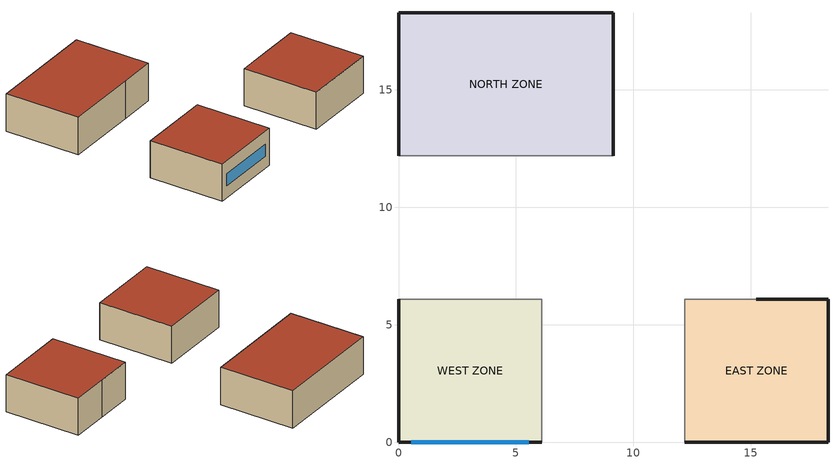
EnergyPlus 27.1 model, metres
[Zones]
WEST ZONE
 floor outside (FLOOR SLAB 8 IN): 0,0 0,6.1 6.1,6.1 6.1,0 z0
 wall outside (EXTWALL80): 0,6.1 0,0 6.1,0 z0:3.05
 wall to NORTH ZONE (PARTITION06): 6.1,6.1 0,6.1 z0:3.05
 wall to EAST ZONE (PARTITION06): 6.1,0 6.1,6.1 z0:3.05
 window (WIN-CON-LIGHT): 0.55,0 5.55,0 z1:2
 roof outside (ROOF34): 0,6.1 0,0 6.1,0 6.1,6.1 z3.05
EAST ZONE
 floor outside (FLOOR SLAB 8 IN): 12.19,0 12.19,6.1 18.29,6.1 18.29,0 z0
 wall outside (EXTWALL80): 12.19,0 18.29,0 18.29,6.1 15.24,6.1 z0:3.05
 wall to NORTH ZONE (PARTITION06): 15.24,6.1 12.19,6.1 z0:3.05
 roof outside (ROOF34): 12.19,6.1 12.19,0 18.29,0 18.29,6.1 z3.05
NORTH ZONE
 floor outside (FLOOR SLAB 8 IN): 0,12.19 0,18.29 9.14,18.29 9.14,12.19 z0
 wall outside (EXTWALL80): 9.14,12.19 9.14,18.29 0,18.29 0,12.19 z0:3.05
 roof outside (ROOF34): 0,18.29 0,12.19 9.14,12.19 9.14,18.29 z3.05
[Building]
NONE: North Axis {deg}=0; Terrain=Suburbs; Loads Convergence Tolerance Value {W}=0.04; Temperature Convergence Tolerance Value {deltaC}=0.4; Solar Distribution=FullInteriorAndExterior; Maximum Number of Warmup Days=25; Minimum Number of Warmup Days=6
[Site:Location]
Miami Intl Ap FL USA WMO=722020: Latitude {deg}=25.82; Longitude {deg}=-80.3; Time Zone {hr}=-5; Elevation {m}=11
[SizingPeriod:DesignDay] Day of Month=21; Humidity Condition Type=WetBulb; Barometric Pressure {Pa}=101217; Rain Indicator=No; Snow Indicator=No; Daylight Saving Time Indicator=No; Solar Model Indicator=ASHRAEClearSky
Name | Month | Day Type | Maximum Dry-Bulb Temperature {C} | Daily Dry-Bulb Temperature Range {deltaC} | Wetbulb or DewPoint at Maximum Dry-Bulb {C} | Wind Speed {m/s} | Wind Direction {deg} | Sky Clearness
Miami Intl Ap Ann Htg 99.6% Condns DB | 1 | WinterDesignDay | 8.7 | 0 | 8.7 | 3.8 | 340 | 0
Miami Intl Ap Ann Clg .4% Condns DB=>MWB | 7 | SummerDesignDay | 33.2 | 6.7 | 25.3 | 4.5 | 140 | 1
[Site:GroundTemperature:BuildingSurface]
22.03, 22.03, 22.13, 22.3, 22.43, 22.52, 22.62, 22.77, 22.78, 22.55, 22.44, 22.2
[Material] Thermal Absorptance=0.9
Name | Roughness | Thickness {m} | Conductivity {W/m-K} | Density {kg/m3} | Specific Heat {J/kg-K} | Solar Absorptance | Visible Absorptance
A1 - 1 IN STUCCO | Smooth | 0.0253898 | 0.691831 | 1858.142 | 836.8 | 0.92 | 0.92
C4 - 4 IN COMMON BRICK | Rough | 0.101498 | 0.726422 | 1922.216 | 836.8 | 0.76 | 0.76
E1 - 3 / 4 IN PLASTER OR GYP BOARD | Smooth | 0.01905 | 0.726422 | 1601.846 | 836.8 | 0.92 | 0.92
C6 - 8 IN CLAY TILE | Smooth | 0.203302 | 0.570761 | 1121.292 | 836.8 | 0.82 | 0.82
C10 - 8 IN HW CONCRETE | MediumRough | 0.203302 | 1.729577 | 2242.585 | 836.8 | 0.65 | 0.65
E2 - 1 / 2 IN SLAG OR STONE | Rough | 0.0127102 | 1.435549 | 881.0155 | 1673.6 | 0.55 | 0.55
E3 - 3 / 8 IN FELT AND MEMBRANE | Rough | 0.00954024 | 0.190253 | 1121.292 | 1673.6 | 0.75 | 0.75
B6 - 4 IN DENSE INSULATION | VeryRough | 0.101559 | 0.0432394 | 91.30524 | 836.8 | 0.5 | 0.5
B5 - 1 IN DENSE INSULATION | VeryRough | 0.0253898 | 0.0432394 | 91.30524 | 836.8 | 0.5 | 0.5
C12 - 2 IN HW CONCRETE | MediumRough | 0.0509016 | 1.729577 | 2242.585 | 836.8 | 0.65 | 0.65
[Material:NoMass]
CP02 CARPET PAD: Roughness=VeryRough; Thermal Resistance {m2-K/W}=0.21648; Thermal Absorptance=0.9; Solar Absorptance=0.7; Visible Absorptance=0.7
[WindowMaterial:Glazing]
WIN-LAY-GLASS-LIGHT: Optical Data Type=SpectralAverage; Thickness {m}=0.003; Solar Transmittance at Normal Incidence=0.9; Front Side Solar Reflectance at Normal Incidence=0.031; Back Side Solar Reflectance at Normal Incidence=0.031; Visible Transmittance at Normal Incidence=0.9; Front Side Visible Reflectance at Normal Incidence=0.05; Back Side Visible Reflectance at Normal Incidence=0.05; Infrared Transmittance at Normal Incidence=0; Front Side Infrared Hemispherical Emissivity=0.84; Back Side Infrared Hemispherical Emissivity=0.84; Conductivity {W/m-K}=0.9
[Construction]
EXTWALL80: A1 - 1 IN STUCCO, C4 - 4 IN COMMON BRICK, B5 - 1 IN DENSE INSULATION, E1 - 3 / 4 IN PLASTER OR GYP BOARD
PARTITION06: E1 - 3 / 4 IN PLASTER OR GYP BOARD, C6 - 8 IN CLAY TILE, E1 - 3 / 4 IN PLASTER OR GYP BOARD
FLOOR SLAB 8 IN: C10 - 8 IN HW CONCRETE, CP02 CARPET PAD
ROOF34: E2 - 1 / 2 IN SLAG OR STONE, E3 - 3 / 8 IN FELT AND MEMBRANE, B6 - 4 IN DENSE INSULATION, C12 - 2 IN HW CONCRETE
WIN-CON-LIGHT: WIN-LAY-GLASS-LIGHT
[Zone] Type=1; Multiplier=1; Ceiling Height {m}=Autocalculate; Volume {m3}=Autocalculate
WEST ZONE; EAST ZONE; NORTH ZONE
[People] Number of People Schedule=OFFICE OCCUPANCY; Number of People Calculation Method=People; Fraction Radiant=0.3; Activity Level Schedule=Activity Sch; Carbon Dioxide Generation Rate {m3/s-W}=3.82e-08; Mean Radiant Temperature Calculation Type=EnclosureAveraged; Work Efficiency Schedule=Work Eff Sch; Clothing Insulation Calculation Method=ClothingInsulationSchedule; Clothing Insulation Schedule=Clothing Sch; Air Velocity Schedule=Air Velo Sch; Thermal Comfort Model 1 Type=Fanger
Name | Zone or ZoneList or Space or SpaceList | Number of People
WEST ZONE | WEST ZONE | 3
EAST ZONE | EAST ZONE | 5
NORTH ZONE | NORTH ZONE | 4
[Lights] Schedule=OFFICE LIGHTING; Design Level Calculation Method=LightingLevel; Return Air Fraction=0; Fraction Radiant=0.2; Fraction Visible=0.2; Fraction Replaceable=0
Name | Zone or ZoneList or Space or SpaceList | Lighting Level {W}
WEST ZONE Lights 1 | WEST ZONE | 1878.63
EAST ZONE Lights 1 | EAST ZONE | 878.6252
NORTH ZONE Lights 1 | NORTH ZONE | 878.6252
[ElectricEquipment] Schedule=OFFICE EQUIP; Design Level Calculation Method=EquipmentLevel; Fraction Latent=0; Fraction Radiant=0.3; Fraction Lost=0
Name | Zone or ZoneList or Space or SpaceList | Design Level {W}
WEST ZONE ElecEq 1 | WEST ZONE | 1928.751
EAST ZONE ElecEq 1 | EAST ZONE | 464.375
NORTH ZONE ElecEq 1 | NORTH ZONE | 2928.751
[ZoneInfiltration:DesignFlowRate] Schedule=INFIL-SCH; Design Flow Rate Calculation Method=Flow/Zone; Constant Term Coefficient=0; Temperature Term Coefficient=0; Velocity Term Coefficient=0.2237; Velocity Squared Term Coefficient=0
Name | Zone or ZoneList or Space or SpaceList | Design Flow Rate {m3/s}
WEST ZONE Infil 1 | WEST ZONE | 0
EAST ZONE Infil 1 | EAST ZONE | 0.04
NORTH ZONE Infil 1 | NORTH ZONE | 0
[Sizing:Zone] Zone Cooling Design Supply Air Temperature Input Method=SupplyAirTemperature; Zone Cooling Design Supply Air Temperature {C}=12; Zone Heating Design Supply Air Temperature Input Method=SupplyAirTemperature; Zone Heating Design Supply Air Temperature {C}=50; Zone Cooling Design Supply Air Humidity Ratio {kgWater/kgDryAir}=0.008; Zone Heating Design Supply Air Humidity Ratio {kgWater/kgDryAir}=0.008; Zone Heating Sizing Factor=0; Zone Cooling Sizing Factor=0; Cooling Design Air Flow Method=DesignDay; Cooling Design Air Flow Rate {m3/s}=0; Heating Design Air Flow Method=DesignDay; Heating Design Air Flow Rate {m3/s}=0; Account for Dedicated Outdoor Air System=No; Dedicated Outdoor Air System Control Strategy=NeutralSupplyAir; Dedicated Outdoor Air Low Setpoint Temperature for Design {C}=Autosize; Dedicated Outdoor Air High Setpoint Temperature for Design {C}=Autosize
Name | Design Specification Outdoor Air Object
WEST ZONE | SZ DSOA WEST ZONE
EAST ZONE | SZ DSOA EAST ZONE
NORTH ZONE | SZ DSOA NORTH ZONE
[DesignSpecification:OutdoorAir] Outdoor Air Method=Flow/Person; Outdoor Air Flow per Person {m3/s-person}=0.00944; Outdoor Air Flow per Zone Floor Area {m3/s-m2}=0; Outdoor Air Flow per Zone {m3/s}=0
SZ DSOA WEST ZONE; SZ DSOA EAST ZONE; SZ DSOA NORTH ZONE
[Sizing:Plant]
Hot Water Loop: Loop Type=Heating; Design Loop Exit Temperature {C}=82; Loop Design Temperature Difference {deltaC}=11
[ZoneControl:Thermostat]
Name | Zone or ZoneList | Control Type Schedule | Control 1 | Control 2
Zone 1 Thermostat | WEST ZONE | West Zone Control Type Sched | DualSetPoint
Zone 2 Thermostat | EAST ZONE | Other Zone Control Type Sched | Heating Setpoint | Cooling Setpoint
Zone 3 Thermostat | NORTH ZONE | Other Zone Control Type Sched | Heating Setpoint | Cooling Setpoint
[ThermostatSetpoint:SingleHeating]
Heating Setpoint: Setpoint Temperature Schedule=Heating Setpoints
[ThermostatSetpoint:SingleCooling]
Cooling Setpoint: Setpoint Temperature Schedule=Cooling Setpoints
[ThermostatSetpoint:DualSetpoint]
DualSetPoint: Heating Setpoint Temperature Schedule=Heating Setpoints; Cooling Setpoint Temperature Schedule=Cooling Setpoints
[ZoneHVAC:PackagedTerminalHeatPump] Availability Schedule=FanAndCoilAvailSched; Heating Convergence Tolerance=0.001; Cooling Convergence Tolerance=0.001; Maximum Outdoor Dry-Bulb Temperature for Supplemental Heater Operation {C}=10
Name | Cooling Supply Air Flow Rate {m3/s} | Heating Supply Air Flow Rate {m3/s} | Cooling Outdoor Air Flow Rate {m3/s} | Heating Outdoor Air Flow Rate {m3/s} | No Load Outdoor Air Flow Rate {m3/s} | Supply Air Fan | Heating Coil | Cooling Coil | Supplemental Heating Coil | Maximum Supply Air Temperature from Supplemental Heater {C} | Fan Placement | Supply Air Fan Operating Mode Schedule | No Load Supply Air Flow Rate {m3/s}
Zone1PTHP | 0.5 | 0.6 | 0.028 | 0.0233 | 0.0186 | Zone1PTHPFan | Zone1PTHPDXHeatCoil | Zone1PTHPDXCoolCoil | Zone1PTHPSupHeater | 50 | BlowThrough | ConstantFanSch
Zone2PTHP | Autosize | Autosize | Autosize | Autosize | Autosize | Zone2PTHPFan | Zone2PTHPDXHeatCoil | Zone2PTHPDXCoolCoil | Zone2PTHPSupHeater | Autosize | BlowThrough | CyclingFanSch | Autosize
Zone3PTHP | Autosize | Autosize | Autosize | Autosize | Autosize | Zone3PTHPFan | Zone3PTHPDXHeatCoil | Zone3PTHPDXCoolCoil | Zone3PTHPSupHeater | Autosize | DrawThrough | ConstantFanSch | Autosize
[Zone equipment]
WEST ZONE: Zone1PTHP
EAST ZONE: Zone2PTHP
NORTH ZONE: Zone3PTHP
[Fan:ConstantVolume]
Zone3PTHPFan: Availability Schedule=FanAndCoilAvailSched; Fan Total Efficiency=0.5; Pressure Rise {Pa}=75; Maximum Flow Rate {m3/s}=Autosize; Motor Efficiency=0.9; Motor In Airstream Fraction=1
[Fan:OnOff] Availability Schedule=FanAndCoilAvailSched; Fan Total Efficiency=0.5; Pressure Rise {Pa}=75; Motor Efficiency=0.9; Motor In Airstream Fraction=1
Name | Maximum Flow Rate {m3/s} | Fan Power Ratio Function of Speed Ratio Curve | Fan Efficiency Ratio Function of Speed Ratio Curve
Zone1PTHPFan | 0.6 | FanPowerRatioCurve | FanEffRatioCurve
Zone2PTHPFan | Autosize
[Coil:Cooling:DX:SingleSpeed] Availability Schedule=CoolingCoilAvailSched; Gross Rated Cooling COP {W/W}=3; 2023 Rated Evaporator Fan Power Per Volume Flow Rate {W/(m3/s)}=934.4
Name | Gross Rated Total Cooling Capacity {W} | Gross Rated Sensible Heat Ratio | Rated Air Flow Rate {m3/s} | Total Cooling Capacity Function of Temperature Curve | Total Cooling Capacity Function of Flow Fraction Curve | Energy Input Ratio Function of Temperature Curve | Energy Input Ratio Function of Flow Fraction Curve | Part Load Fraction Correlation Curve
Zone1PTHPDXCoolCoil | 8750 | 0.75 | 0.5 | HPACCoolCapFT | HPACCoolCapFFF | HPACEIRFT | HPACEIRFFF | HPACPLFFPLR
Zone2PTHPDXCoolCoil | Autosize | Autosize | Autosize | HPACCoolCapFT2 | HPACCoolCapFFF2 | HPACEIRFT2 | HPACEIRFFF2 | HPACPLFFPLR2
Zone3PTHPDXCoolCoil | Autosize | Autosize | Autosize | HPACCoolCapFT3 | HPACCoolCapFFF3 | HPACEIRFT3 | HPACEIRFFF3 | HPACPLFFPLR3
[Coil:Heating:Electric] Availability Schedule=HeatingCoilAvailSched; Efficiency=1; Nominal Capacity {W}=Autosize
Zone1PTHPSupHeater; Zone2PTHPSupHeater; Zone3PTHPSupHeater
[Coil:Heating:DX:SingleSpeed] Availability Schedule=HeatingCoilAvailSched; Gross Rated Heating COP {W/W}=2.75; 2023 Rated Supply Fan Power Per Volume Flow Rate {W/(m3/s)}=934.4; Maximum Outdoor Dry-Bulb Temperature for Defrost Operation {C}=5; Crankcase Heater Capacity {W}=200; Maximum Outdoor Dry-Bulb Temperature for Crankcase Heater Operation {C}=10; Defrost Strategy=Resistive; Defrost Control=Timed; Defrost Time Period Fraction=0.166667; Resistive Defrost Heater Capacity {W}=20000
Name | Gross Rated Heating Capacity {W} | Rated Air Flow Rate {m3/s} | Heating Capacity Function of Temperature Curve | Heating Capacity Function of Flow Fraction Curve | Energy Input Ratio Function of Temperature Curve | Energy Input Ratio Function of Flow Fraction Curve | Part Load Fraction Correlation Curve | Minimum Outdoor Dry-Bulb Temperature for Compressor Operation {C}
Zone1PTHPDXHeatCoil | 10000 | 0.6 | HPACHeatCapFT | HPACHeatCapFFF | HPACHeatEIRFT | HPACHeatEIRFFF | HPACCOOLPLFFPLR | 2
Zone2PTHPDXHeatCoil | Autosize | Autosize | HPACHeatCapFT2 | HPACHeatCapFFF2 | HPACHeatEIRFT2 | HPACHeatEIRFFF2 | HPACCOOLPLFFPLR2 | 2
Zone3PTHPDXHeatCoil | Autosize | Autosize | HPACHeatCapFT3 | HPACHeatCapFFF3 | HPACHeatEIRFT | HPACHeatEIRFFF3 | HPACCOOLPLFFPLR3
[Schedule:Compact]
Activity Sch: Through: 12/31, For: AllDays, Until: 24:00, 131.8
Work Eff Sch: Through: 12/31, For: AllDays, Until: 24:00, 0.2
Clothing Sch: Through: 3/31, For: AllDays, Until: 24:00, 0.5, Through: 9/30, For: AllDays, Until: 24:00, 0.9, Through: 12/31, For: AllDays, Until: 24:00, 0.5
Air Velo Sch: Through: 3/31, For: AllDays, Until: 24:00, 0.15, Through: 9/30, For: AllDays, Until: 24:00, 0.25, Through: 12/31, For: AllDays, Until: 24:00, 0.15
OFFICE OCCUPANCY: Through: 12/31, For: WeekDays SummerDesignDay, Until: 6:00, 0, Until: 7:00, 0.1, Until: 8:00, 0.5, Until: 12:00, 1, Until: 13:00, 0.5, Until: 16:00, 1, Until: 17:00, 0.5, Until: 18:00, 0.1, Until: 24:00, 0, For: WinterDesignDay, Until: 6:00, 0, Until: 7:00, 0.1, Until: 8:00, 0.5, Until: 12:00, 1, Until: 13:00, 0.5, Until: 16:00, 1, Until: 17:00, 0.5, Until: 18:00, 0.1, Until: 24:00, 0, For:AllOtherDays, Until: 24:00, 0
OFFICE EQUIP: Through: 12/31, For: WeekDays SummerDesignDay, Until: 8:00, 0, Until: 18:00, 1, Until: 24:00, 0, For: WinterDesignDay, Until: 8:00, 0, Until: 18:00, 1, Until: 24:00, 0, For: AllOtherDays, Until: 24:00, 0
OFFICE LIGHTING: Through: 12/31, For: WeekDays SummerDesignDay, Until: 6:00, 0.05, Until: 7:00, 0.2, Until: 17:00, 1, Until: 18:00, 0.5, Until: 24:00, 0.05, For: WinterDesignDay, Until: 6:00, 0.05, Until: 7:00, 0.2, Until: 17:00, 1, Until: 18:00, 0.5, Until: 24:00, 0.05, For: AllOtherDays, Until: 24:00, 0.05
INFIL-SCH: Through: 3/31, For: AllDays, Until: 24:00, 1, Through: 10/31, For: AllDays, Until: 24:00, 0, Through: 12/31, For: AllDays, Until: 24:00, 1
FanAndCoilAvailSched; CoolingCoilAvailSched; HeatingCoilAvailSched; ConstantFanSch: Through: 12/31, For: AllDays, Until: 24:00, 1
Heating Setpoints: Through: 12/31, For: AllDays, Until: 24:00, 22.5
Cooling Setpoints: Through: 12/31, For: AllDays, Until: 24:00, 23.5
West Zone Control Type Sched: Through: 12/31, For: AllDays, Until: 24:00, 4
Other Zone Control Type Sched: Through: 3/31, For: AllDays, Until: 24:00, 1, Through: 9/30, For: AllDays, Until: 24:00, 2, Through: 12/31, For: AllDays, Until: 24:00, 1
CyclingFanSch: Through: 12/31, For: AllDays, Until: 24:00, 0
[Table:IndependentVariable]
HPACCoolCapFFF_IndependentVariable1; HPACCoolCapFFF2_IndependentVariable1: Cubic, Constant, 0.5, 1.5, Dimensionless, 0, 1, 1.5
HPACCoolCapFFF3_IndependentVariable1: Linear, Constant, 0.5, 1.5, Dimensionless, 0, 1.5
HPACEIRFFF_IndependentVariable1; HPACHeatCapFFF_IndependentVariable1: Cubic, Linear, 0.5, 1.5, Dimensionless, 0, 0.5, 1, 1.5
HPACEIRFFF2_IndependentVariable1; HPACHeatCapFFF2_IndependentVariable1: Cubic, Constant, 0.5, 1.5, Dimensionless, 0, 0.5, 1, 1.5
HPACEIRFFF3_IndependentVariable1; HPACHeatCapFFF3_IndependentVariable1: Linear, Constant, 0.5, 1.5, Dimensionless, 0, 0.5, 1, 1.5
HPACPLFFPLR_IndependentVariable1; HPACCOOLPLFFPLR_IndependentVariable1: Linear, Constant, 0, 1, Dimensionless, 0, 1
HPACPLFFPLR2_IndependentVariable1; HPACCOOLPLFFPLR3_IndependentVariable1: Cubic, Constant, 0, 1, Dimensionless, 0, 0.5, 1
HPACPLFFPLR3_IndependentVariable1: Cubic, Linear, 0, 1, Dimensionless, 0, 0.5, 1
HPACHeatEIRFFF_IndependentVariable1: Linear, Constant, 0, 1, Dimensionless, 0, 0.25, 0.5, 0.75, 1
HPACHeatEIRFFF2_IndependentVariable1: Cubic, Constant, 0, 1, Dimensionless, 0, 0.25, 0.5, 0.75, 1
HPACHeatEIRFFF3_IndependentVariable1: Cubic, Linear, 0, 1, Dimensionless, 0, 0.25, 0.5, 0.75, 1
HPACCOOLPLFFPLR2_IndependentVariable1: Cubic, Linear, 0, 1, Dimensionless, 0, 1
HPACHeatCapFT_IndependentVariable1; HPACHeatEIRFT_IndependentVariable1: Cubic, Constant, -20, 20, Temperature, -20, -10, 0, 10, 20, 30
HPACHeatCapFT2_IndependentVariable1: Cubic, Linear, -20, 20, Temperature, -20, -10, 0, 10, 20, 30
HPACHeatCapFT3_IndependentVariable1: Linear, Constant, -20, 20, Temperature, -20, -10, 0, 10, 20, 30
HPACHeatEIRFT2_IndependentVariable1: Cubic, Constant, -20, 20, Temperature, -20, -10, 0, 10, 20
FanEffRatioCurve_IndependentVariable1: Cubic, Constant, 0.5, 1.5, Dimensionless, 0, 0.1, 0.2, 0.3, 0.4, 0.5, 0.6, 0.7, 0.8, 0.9, 1, 1.1, 1.2, 1.3, 1.4, 1.5
FanPowerRatioCurve_IndependentVariable1: Cubic, Linear, 0, 1.5, Dimensionless, 0, 0.2, 0.4, 0.6, 0.8, 1, 1.25, 1.5
HPACCoolCapFT_IndependentVariable1: Cubic, Constant, 12.77778, 23.88889, 19.44449, Temperature, 12.77778, 15, 18, 19.44449, 21, 23.88889
HPACCoolCapFT_IndependentVariable2: Cubic, Constant, 18, 46.11111, 35, Temperature, 18, 24, 30, 35, 36, 41, 46.11111
HPACCoolCapFT2_IndependentVariable1: Cubic, Linear, 12.77778, 23.88889, 19.44449, Temperature, 12.77778, 15, 18, 19.44449, 21, 23.88889
HPACCoolCapFT2_IndependentVariable2; HPACCoolCapFT3_IndependentVariable2: Cubic, Linear, 18, 46.11111, 35, Temperature, 18, 24, 30, 35, 36, 41, 46.11111
HPACCoolCapFT3_IndependentVariable1: Cubic, Linear, 12.77778, 23.88889, 19.44449, Temperature, 12.77778, 15, 18, 19.4445, 21, 23.88889
HPACEIRFT_IndependentVariable1: Cubic, Constant, 12.77778, 23.88889, 19.44449, Temperature, LookupTable.csv, 1, 2
HPACEIRFT_IndependentVariable2: Cubic, Constant, 18, 46.11111, 35, Temperature, LookupTable.csv, 2, 2
HPACEIRFT2_IndependentVariable1: Cubic, Linear, 12.77778, 23.88889, 19.44449, Temperature, 12.77778, 15, 18.3, 21.7, 23.88889
HPACEIRFT2_IndependentVariable2: Cubic, Linear, 18, 46.11111, 35, Temperature, 18, 24, 30, 36, 42, 46.11111
HPACEIRFT3_IndependentVariable1: Cubic, Constant, 12.77778, 23.88889, 19.44449, Temperature, 12.77778, 15, 18.3, 21.7, 23.88889
HPACEIRFT3_IndependentVariable2: Cubic, Constant, 18, 46.11111, 35, Temperature, 18, 24, 30, 36, 42, 46.11111
[Table:IndependentVariableList]
HPACCoolCapFFF_IndependentVariableList: HPACCoolCapFFF_IndependentVariable1
HPACCoolCapFFF2_IndependentVariableList: HPACCoolCapFFF2_IndependentVariable1
HPACCoolCapFFF3_IndependentVariableList: HPACCoolCapFFF3_IndependentVariable1
HPACEIRFFF_IndependentVariableList: HPACEIRFFF_IndependentVariable1
HPACEIRFFF2_IndependentVariableList: HPACEIRFFF2_IndependentVariable1
HPACEIRFFF3_IndependentVariableList: HPACEIRFFF3_IndependentVariable1
HPACPLFFPLR_IndependentVariableList: HPACPLFFPLR_IndependentVariable1
HPACPLFFPLR2_IndependentVariableList: HPACPLFFPLR2_IndependentVariable1
HPACPLFFPLR3_IndependentVariableList: HPACPLFFPLR3_IndependentVariable1
HPACHeatEIRFFF_IndependentVariableList: HPACHeatEIRFFF_IndependentVariable1
HPACHeatEIRFFF2_IndependentVariableList: HPACHeatEIRFFF2_IndependentVariable1
HPACHeatEIRFFF3_IndependentVariableList: HPACHeatEIRFFF3_IndependentVariable1
HPACCOOLPLFFPLR_IndependentVariableList: HPACCOOLPLFFPLR_IndependentVariable1
HPACCOOLPLFFPLR2_IndependentVariableList: HPACCOOLPLFFPLR2_IndependentVariable1
HPACCOOLPLFFPLR3_IndependentVariableList: HPACCOOLPLFFPLR3_IndependentVariable1
HPACHeatCapFT_IndependentVariableList: HPACHeatCapFT_IndependentVariable1
HPACHeatCapFT2_IndependentVariableList: HPACHeatCapFT2_IndependentVariable1
HPACHeatCapFT3_IndependentVariableList: HPACHeatCapFT3_IndependentVariable1
HPACHeatCapFFF_IndependentVariableList: HPACHeatCapFFF_IndependentVariable1
HPACHeatCapFFF2_IndependentVariableList: HPACHeatCapFFF2_IndependentVariable1
HPACHeatCapFFF3_IndependentVariableList: HPACHeatCapFFF3_IndependentVariable1
HPACHeatEIRFT_IndependentVariableList: HPACHeatEIRFT_IndependentVariable1
HPACHeatEIRFT2_IndependentVariableList: HPACHeatEIRFT2_IndependentVariable1
FanEffRatioCurve_IndependentVariableList: FanEffRatioCurve_IndependentVariable1
FanPowerRatioCurve_IndependentVariableList: FanPowerRatioCurve_IndependentVariable1
HPACCoolCapFT_IndependentVariableList: HPACCoolCapFT_IndependentVariable1, HPACCoolCapFT_IndependentVariable2
HPACCoolCapFT2_IndependentVariableList: HPACCoolCapFT2_IndependentVariable1, HPACCoolCapFT2_IndependentVariable2
HPACCoolCapFT3_IndependentVariableList: HPACCoolCapFT3_IndependentVariable1, HPACCoolCapFT3_IndependentVariable2
HPACEIRFT_IndependentVariableList: HPACEIRFT_IndependentVariable1, HPACEIRFT_IndependentVariable2
HPACEIRFT2_IndependentVariableList: HPACEIRFT2_IndependentVariable1, HPACEIRFT2_IndependentVariable2
HPACEIRFT3_IndependentVariableList: HPACEIRFT3_IndependentVariable1, HPACEIRFT3_IndependentVariable2
[Table:Lookup]
HPACCoolCapFFF: HPACCoolCapFFF_IndependentVariableList, 0.8, 1.5, Dimensionless, 0.8, 1, 1.1
HPACCoolCapFFF2: HPACCoolCapFFF2_IndependentVariableList, 0.8, 1.5, Dimensionless, 0.8, 1, 1.1
HPACCoolCapFFF3: HPACCoolCapFFF3_IndependentVariableList, 0.8, 1.5, Dimensionless, 0.8, 1.1
HPACEIRFFF: HPACEIRFFF_IndependentVariableList, 0, 1.5, Dimensionless, 1.1552, 1.0712, 1, 0.9416
HPACEIRFFF2: HPACEIRFFF2_IndependentVariableList, 0, 1.5, Dimensionless, 1.1552, 1.0712, 1, 0.9416
HPACEIRFFF3: HPACEIRFFF3_IndependentVariableList, 0, 1.5, Dimensionless, 1.1552, 1.0712, 1, 0.9416
HPACPLFFPLR: HPACPLFFPLR_IndependentVariableList, 0.85, 1, Dimensionless, 0.85, 1
HPACPLFFPLR2: HPACPLFFPLR2_IndependentVariableList, 0.85, 1, Dimensionless, 0.85, 0.925, 1
HPACPLFFPLR3: HPACPLFFPLR3_IndependentVariableList, 0.85, 1, Dimensionless, 0.85, 0.925, 1
HPACHeatEIRFFF: HPACHeatEIRFFF_IndependentVariableList, 0, 1.5, Dimensionless, 1.3824, 1.2772, 1.1784, 1.086, 1
HPACHeatEIRFFF2: HPACHeatEIRFFF2_IndependentVariableList, 0, 1.5, Dimensionless, 1.3824, 1.2772, 1.1784, 1.086, 1
HPACHeatEIRFFF3: HPACHeatEIRFFF3_IndependentVariableList, 0, 1.5, Dimensionless, 1.3824, 1.2772, 1.1784, 1.086, 1
HPACCOOLPLFFPLR: HPACCOOLPLFFPLR_IndependentVariableList, 0.75, 1, Dimensionless, 0.75, 1
HPACCOOLPLFFPLR2: HPACCOOLPLFFPLR2_IndependentVariableList, 0.75, 1, Dimensionless, 0.75, 1
HPACCOOLPLFFPLR3: HPACCOOLPLFFPLR3_IndependentVariableList, 0.75, 1, Dimensionless, 0.75, 0.875, 1
HPACHeatCapFT: HPACHeatCapFT_IndependentVariableList, Dimensionless, 0.237719, 0.493858, 0.758746, 1.053377, 1.398746, 1.815849
HPACHeatCapFT2: HPACHeatCapFT2_IndependentVariableList, Dimensionless, 0.237719, 0.493858, 0.758746, 1.053377, 1.398746, 1.815849
HPACHeatCapFT3: HPACHeatCapFT3_IndependentVariableList, Dimensionless, 0.237719, 0.493858, 0.758746, 1.053377, 1.398746, 1.815849
HPACHeatCapFFF: HPACHeatCapFFF_IndependentVariableList, Dimensionless, 0.84, 0.92, 1, 1.08
HPACHeatCapFFF2: HPACHeatCapFFF2_IndependentVariableList, Dimensionless, 0.84, 0.92, 1, 1.08
HPACHeatCapFFF3: HPACHeatCapFFF3_IndependentVariableList, Dimensionless, 0.84, 0.92, 1, 1.08
HPACHeatEIRFT: HPACHeatEIRFT_IndependentVariableList, Dimensionless, 2.39469, 1.619991, 1.19248, 0.972459, 0.81996, 0.595015
HPACHeatEIRFT2: HPACHeatEIRFT2_IndependentVariableList, Dimensionless, 2.39469, 1.619991, 1.19248, 0.972459, 0.81996
FanEffRatioCurve: FanEffRatioCurve_IndependentVariableList, 0.3, 1, Dimensionless, 0.338568, 0.496712, 0.627567, 0.733698, 0.817673, 0.882059, 0.929421, 0.962327, 0.983343, 0.995035, 0.99997, 1.000715, 0.999837, 0.999901, 1.003475, 1.013124
FanPowerRatioCurve: FanPowerRatioCurve_IndependentVariableList, Dimensionless, 0, 0.008, 0.064, 0.216, 0.512, 1, 1.953125, 3.357
HPACCoolCapFT: HPACCoolCapFT_IndependentVariableList, AutomaticWithDivisor, 0, 40000, Dimensionless, 24421.7, 22779.7, 21147.2, 19794, 19524.2, 18178.8, 16810.4, 25997.4, 24352.2, 22716.4, 21360.5, 21090.1, 19742.1, 18370.8, 28392.3, 26742.7, 25102.6, 23743.1, 23471.9, 22120.3, 20745.3, 29655.2, 28003.5, 26361.3, 25000, 24728.5, 23375.1, 21998.4, 31095, 29441, 27796.5, 26433.3, 26161.5, 24806.1, 23427.5, 33988.3, 32330.2, 30681.5, 29314.8, 29042.2, 27683.4, 26301.1
HPACCoolCapFT2: HPACCoolCapFT2_IndependentVariableList, AutomaticWithDivisor, 0, 40000, Dimensionless, 24421.7, 22779.7, 21147.2, 19794, 19524.2, 18178.8, 16810.4, 25997.4, 24352.2, 22716.4, 21360.5, 21090.1, 19742.1, 18370.8, 28392.3, 26742.7, 25102.6, 23743.1, 23471.9, 22120.3, 20745.3, 29655.2, 28003.5, 26361.3, 25000, 24728.5, 23375.1, 21998.4, 31095, 29441, 27796.5, 26433.3, 26161.5, 24806.1, 23427.5, 33988.3, 32330.2, 30681.5, 29314.8, 29042.2, 27683.4, 26301.1
HPACCoolCapFT3: HPACCoolCapFT3_IndependentVariableList, AutomaticWithDivisor, Dimensionless, 24421.7, 22779.7, 21147.2, 19794, 19524.2, 18178.8, 16810.4, 25997.4, 24352.2, 22716.4, 21360.5, 21090.1, 19742.1, 18370.8, 28392.3, 26742.7, 25102.6, 23743.1, 23471.9, 22120.3, 20745.3, 29655.2, 28003.5, 26361.3, 25000, 24728.5, 23375.1, 21998.4, 31095, 29441, 27796.5, 26433.3, 26161.5, 24806.1, 23427.5, 33988.3, 32330.2, 30681.5, 29314.8, 29042.2, 27683.4, 26301.1
HPACEIRFT: HPACEIRFT_IndependentVariableList, Dimensionless, LookupTable.csv, 3, 2
HPACEIRFT2: HPACEIRFT2_IndependentVariableList, Dimensionless, 0.750374, 0.834786, 0.95073, 1.09821, 1.27722, 1.41807, 0.760275, 0.83498, 0.941217, 1.07899, 1.24829, 1.3825, 0.763613, 0.823902, 0.915724, 1.03908, 1.19397, 1.3183, 0.752843, 0.798281, 0.875251, 0.983754, 1.12379, 1.23794, 0.73828, 0.774156, 0.841565, 0.940506, 1.07098, 1.17858
HPACEIRFT3: HPACEIRFT3_IndependentVariableList, AutomaticWithDivisor, Dimensionless, 0.750374, 0.834786, 0.95073, 1.09821, 1.27722, 1.41807, 0.760275, 0.83498, 0.941217, 1.07899, 1.24829, 1.3825, 0.763613, 0.823902, 0.915724, 1.03908, 1.19397, 1.3183, 0.752843, 0.798281, 0.875251, 0.983754, 1.12379, 1.23794, 0.73828, 0.774156, 0.841565, 0.940506, 1.07098, 1.17858
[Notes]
LookupTables.idf
Basic file description:  1 story office building divided into 3 interior conditioned zones.
Highlights:              Example of using lookup tables as surrogate for performance curves.
For each performance curve that is commented out, one or more table objects are used to represent
that curve. The table objects have the same name as the performance curve with a 2 or 3
appended to the end of the name to represent an alternate method of the table. These tables
are used as performance curve inputs to other objects just as performance curves would be used.
Search for "Table:" to find the first table object.
Simulation Location/Run: Miami Intl Ap FL USA WMO=722020, 2 design days, 2 run periods.
Run Control executes the design days only.
Location:                Miami, FL USA
Design Days:             Miami Intl Ap FL USA Annual Heating 99.6%, MaxDB=8.7°C
Miami Intl Ap FL USA Annual Cooling (DB=>MWB) .4%, MaxDB=33.2°C MWB=25.3°C
Run Period (Weather File): Winter 1/14, Summer 7/7.
Run Control:             Zone sizing required, No System sizing required (Run Control executes 2 design days)
Building: Single floor rectangular L-shaped building 40 ft south wall, 40 ft west wall, zone height 10 feet.
There is a single 3 mm clear window in the West zone south wall. The walls are 1 in stucco over 4 in
common brick and 1 in dense insulation with gypboard on the interior. The roof is a built up roof with
1/2 in stone over 3/8 in felt over 4 in dense insulation supported by 2 in heavy weight concrete. The
floor is 8 in heavy weight concrete with carpeting. The window to wall ratio is approximately 0.07.
Infiltration is fixed at 0.02 m3/s in East zone in winter.
The building is oriented due north.
Floor Area:        130.1 m2 (1403 ft2)
Number of Stories: 1
Zone Description Details:
|       West         |         East           |    window = *
|     (Zone 1)       |       (Zone 2)         |
Internal gains description:     ZONE West  - lighting is 1878.6252 watts, equip is 1928.751 watts, 3 occupants
Internal gains description:     ZONE East  - lighting is  878.6252 watts, equip is  464.375 watts, 5 occupants
Internal gains description:     ZONE North - lighting is  878.6252 watts, equip is 2928.751 watts, 4 occupants
Interzone Surfaces:             3 interzone surfaces (see diagram)
Internal Mass:                  None
Windows:                        1 - single pane clear 3mm glass, size = 5 sq. meters
Detached Shading:               None
Daylight:                       None
Natural Ventilation:            None
Compact Schedules:              Yes
Solair Distribution:            FullInteriorAndExterior
HVAC:                           Single zone packaged terminal heat pump's condition the North, East, and West zones.
Thermostat setting at 22.5 C heating set point and 23.5 C cooling set point. This
example input file is intended to provide a variety of configurations for the packaged
terminal heat pump. Thermostat set up, fan configuration, and component autosizing
are varied. Proper control of interior temperatures requires use of a dual
set point thermostat in each zone. Simply use the commented thermostats (search for
ZoneControl:Thermostat) below. Uncomment the 2 dual set point thermostats in the
EAST and NORTH zones and comment out the single set point thermostats for these same
zones using the comment character (!).
Zonal Equipment:                3 ea. PACKAGEDTERMINAL:HEATPUMP:AIRTOAIR
Zone 1: Constant volume PTHP operating at different cooling and heating air flow rates.
(West)   Air flow rate when compressor is off is either cooling or heating air flow
during last compressor ON cycle since the fan continues to operate when the
compressor is off (ContFanCycComp).
Cooling and heating coils are scheduled on all year.
Thermostat uses dual set point.
The fan for this PTHP is also set up to model a multi-speed fan motor.
See Fan:OnOff = Zone1PTHPFan for further detail.
Zone 2: Constant volume PTHP operating at autosized cooling and heating air flow rates.
(East)   Air flow rate when compressor is off is 0 since the fan cycles off with the
compressor (CycFanCycComp).
Cooling coil active during summer months, heating coil active during winter
months. Thermostat uses single heating or cooling set point.
Zone 3: Constant volume PTHP operating at autosized cooling and heating air flow rates.
(North)  Air flow rate when compressor is off is also autosized.
Cooling coil active during summer months, heating coil active during winter
months. Thermostat uses single heating or cooling set point
Central Air Handling Equipment: No
System Equipment Autosize:      No
Purchased Cooling:              No
Purchased Heating:              No
Purchased Chilled Water:        No
